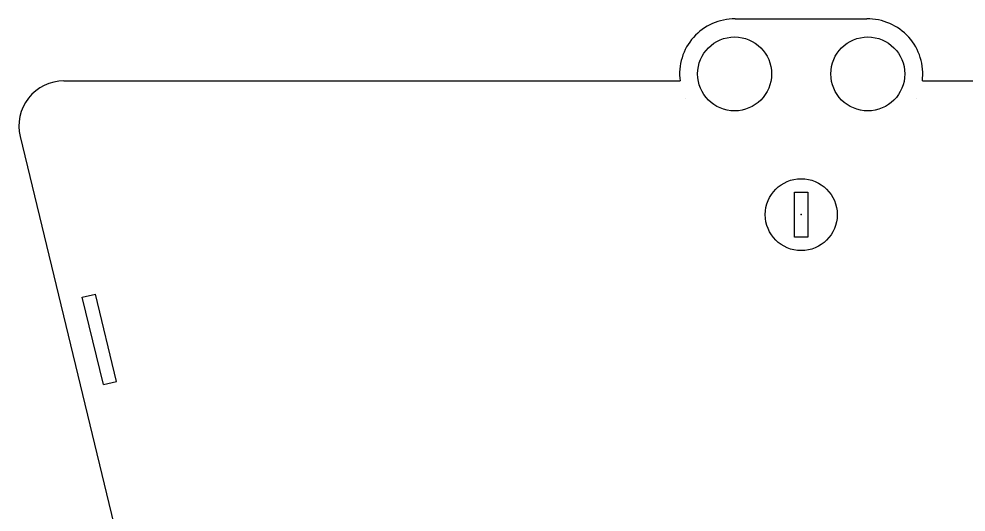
# Model space of a CAD drawing. Header units: centimetres. Extents: x 0 to 967, y -13 to 94.
# Drawn here: x 24.62 to 45.66, y 18.88 to 29.84 of the extents above; entities that cross this region are included whole.
import ezdxf

# ---------------------------------------------------------------- set-up
doc = ezdxf.new("R2010")
doc.units = ezdxf.units.CM
doc.header["$MEASUREMENT"] = 0
doc.layers.add('Picnic Basket-v2.1 v1_Picnic Basket-v2.1 v1_Picnic Basket-v1.3 v1_Picnic Basket-v1.2 v1_Picnic Basket-v1 v3_0', color=7, linetype='Continuous')

msp = doc.modelspace()

# ---------------------------------------------------------------- linework, layer by layer
at = {"layer": 'Picnic Basket-v2.1 v1_Picnic Basket-v2.1 v1_Picnic Basket-v1.3 v1_Picnic Basket-v1.2 v1_Picnic Basket-v1 v3_0'}
for p, q in [((40.534, 29.843), (43.454, 29.843)), ((25.616, 28.463), (39.307, 28.463)), ((44.691, 28.463), (58.393, 28.463)), ((24.644, 27.228), (29.337, 7.828)), ((41.849, 24.991), (41.849, 25.991)), ((41.849, 25.991), (42.149, 25.991)), ((42.149, 25.991), (42.149, 24.991)), ((42.149, 24.991), (41.849, 24.991)), ((26.023, 23.655), (26.315, 23.726)), ((26.493, 21.711), (26.023, 23.655)), ((26.785, 21.782), (26.315, 23.726)), ((26.493, 21.711), (26.785, 21.782))]:
    msp.add_line(p, q, dxfattribs=at)
for centre, radius in [((40.519, 28.621), 0.822), ((43.479, 28.621), 0.822), ((41.999, 25.491), 0.8)]:
    msp.add_circle(centre, radius, dxfattribs=at)
for centre, radius, start, end in [((40.519, 28.621), 1.222, 89.317, 187.4142), ((43.479, 28.621), 1.222, 352.5868, 91.1729), ((25.616, 27.463), 1, 90, 193.5977), ((40.519, 28.621), 1.222, 207.1519, 207.154), ((43.479, 28.621), 1.222, 332.846, 332.8522)]:
    msp.add_arc(centre, radius, start, end, dxfattribs=at)
msp.add_point((41.999, 25.491), dxfattribs=at)

doc.saveas('drawing.dxf')
